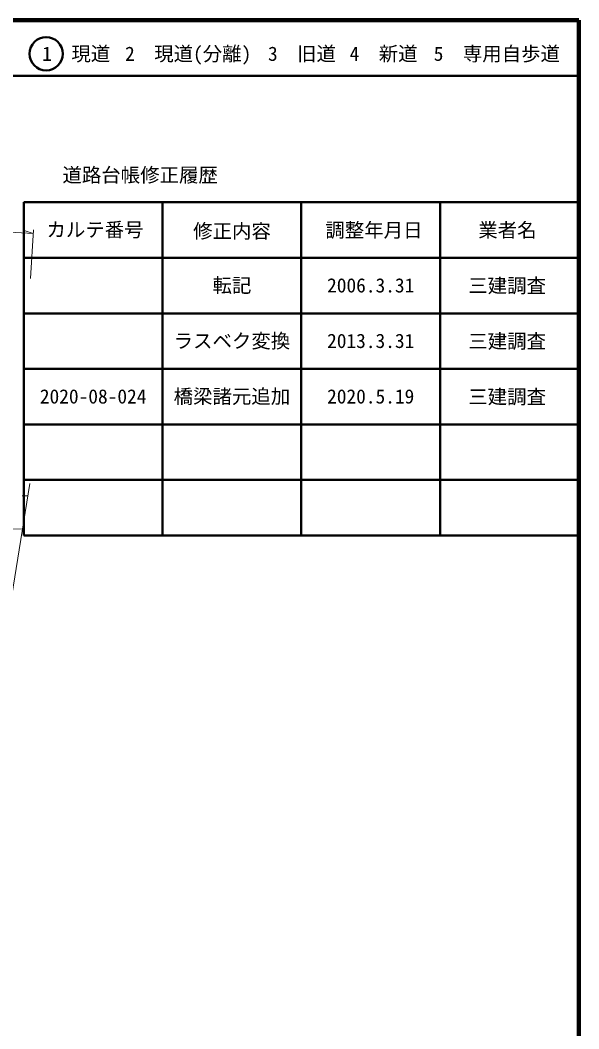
# Model space of a CAD drawing. Units: millimetres, scale not verified. Extents: x 40000 to 680000, y 20000 to 380000.
# Drawn here: x 579350 to 680000, y 198357 to 380000 of the extents above; entities that cross this region are included whole.
import ezdxf
from ezdxf.enums import TextEntityAlignment as Align

# ---------------------------------------------------------------- set-up
doc = ezdxf.new("R2010")
doc.units = ezdxf.units.MM
doc.header["$LTSCALE"] = 1000
for name, color, linetype, lineweight in [('M-BGD', 7, 'Continuous', 13), ('M-BMK-SRVR', 3, 'Continuous', 13), ('M-STR-HTXT', 7, 'Continuous', 13), ('M-TTL', 2, 'Continuous', 140), ('M-TTL-FRAM', 2, 'Continuous', 50), ('M-TTL-LINE', 7, 'Continuous', 50)]:
    doc.layers.add(name, color=color, linetype=linetype, lineweight=lineweight)
doc.layers.add('M-TTL-TXT', color=7, linetype='Continuous')
doc.styles.add('ＭＳ ゴシック', font='')
doc.styles.get('ＭＳ ゴシック').set_extended_font_data('MS Gothic')

msp = doc.modelspace()

# ---------------------------------------------------------------- linework, layer by layer
at = {"layer": 'M-BGD'}
for p, q in [((579700, 294370), (580739, 294343)), ((577502, 288426), (580000, 288360))]:
    msp.add_line(p, q, dxfattribs=at)
at = {"layer": 'M-BMK-SRVR'}
msp.add_line((570389, 230415), (581100, 296571), dxfattribs=at)
at = {"layer": 'M-STR-HTXT'}
for p, q in [((581708, 341559), (497752, 346438)), ((581708, 341559), (580239, 342075)), ((581239, 333488), (581748, 342244))]:
    msp.add_line(p, q, dxfattribs=at)
at = {"layer": 'M-TTL'}
for p, q in [((680000, 380000), (40000, 380000)), ((680000, 20000), (680000, 380000))]:
    msp.add_line(p, q, dxfattribs=at)
at = {"layer": 'M-TTL-FRAM'}
for p, q in [((580000, 347197), (580000, 287197)), ((580000, 347197), (680000, 347197)), ((580000, 287197), (680000, 287197))]:
    msp.add_line(p, q, dxfattribs=at)
at = {"layer": 'M-TTL-LINE'}
for p, q in [((40000, 370000), (680000, 370000)), ((605000, 347197), (605000, 287197)), ((630000, 347197), (630000, 287197)), ((655000, 347197), (655000, 287197)), ((580000, 337197), (680000, 337197)), ((580000, 327197), (680000, 327197)), ((580000, 317197), (680000, 317197)), ((580000, 307197), (680000, 307197)), ((580000, 297197), (680000, 297197))]:
    msp.add_line(p, q, dxfattribs=at)
msp.add_circle((584031, 373958), 3000, dxfattribs=at)

# ---------------------------------------------------------------- texts
at = {"layer": 'M-TTL-TXT', "style": 'ＭＳ ゴシック'}
for s, p in [('1\u3000現道', (589448, 373958)), ('2\u3000現道(分離)', (609619, 373958)), ('3\u3000旧道', (630121, 373958)), ('4\u3000新道', (644824, 373958)), ('5\u3000専用自歩道', (665228, 373958)), ('道路台帳修正履歴', (600968, 352113)), ('カルテ番号', (592839, 342277)), ('修正内容', (617509, 342023)), ('調整年月日', (643089, 342197)), ('業者名', (667134, 342197)), ('転記', (617500, 332245)), ('2006.3.31', (642500, 332245)), ('三建調査', (667077, 332189)), ('ラスベク変換', (617500, 322245)), ('2013.3.31', (642500, 322245)), ('三建調査', (667077, 322189)), ('2020-08-024', (592500, 312245)), ('橋梁諸元追加', (617500, 312245)), ('2020.5.19', (642500, 312245)), ('三建調査', (667077, 312189))]:
    msp.add_text(s, height=2566, dxfattribs=at).set_placement(p, align=Align.MIDDLE_CENTER)

doc.saveas('drawing.dxf')
